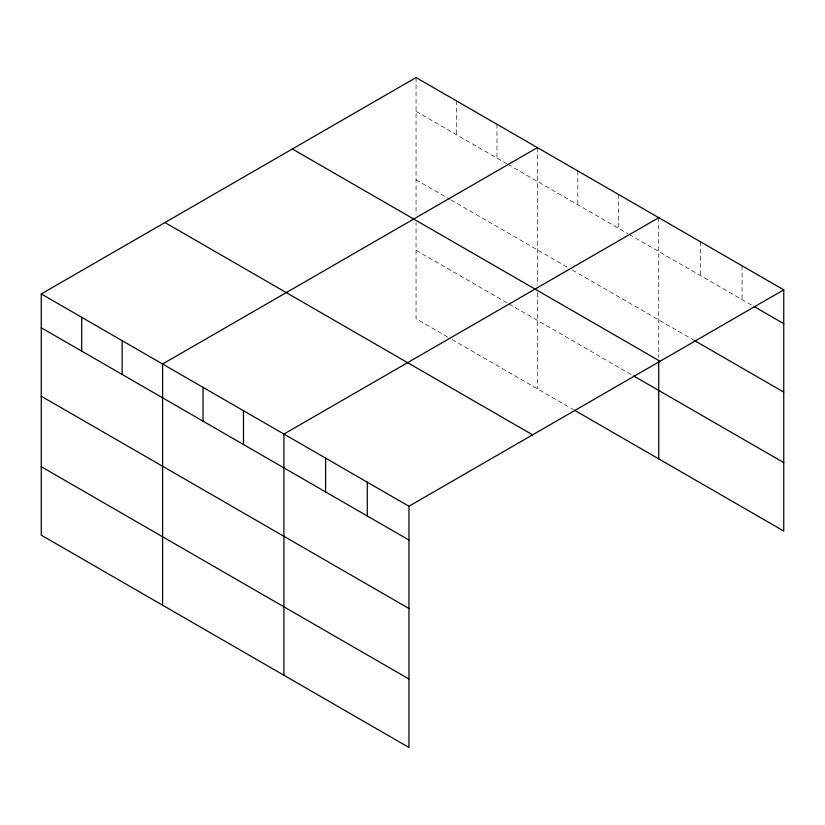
<?xml version="1.0" encoding="UTF-8"?>
<svg xmlns="http://www.w3.org/2000/svg" width="825" height="825" viewBox="0 0 825 825"><rect width="100%" height="100%" fill="white"/><g stroke="black" fill="none" stroke-linecap="round" stroke-linejoin="round"><path stroke-width="0.62" stroke-dasharray="4.12 3.09" d="M416.058 111.365L506.787 163.752M507.88 164.381L628.124 233.805M629.217 234.434L753.039 305.931M416.058 179.809L449.945 199.372M451.038 200.001L568.002 267.537M572.375 270.053L692.732 339.539M416.058 250.315L507.88 303.332M508.973 303.961L632.497 375.282M447.758 337.064L416.058 318.759L416.058 222.616M452.131 339.58L573.468 409.633M742.077 265.794L742.077 299.599M700.404 241.735L700.404 275.54M658.732 217.676L658.732 357.689M618.286 194.318L618.286 228.123M577.84 170.971L577.84 204.775M537.395 147.623L537.395 285.12M537.395 292.669L537.395 388.812M496.949 124.266L496.949 158.07M456.503 100.918L456.503 134.722M416.058 77.56L416.058 215.067"/><path stroke-width="1.24" d="M783.75 289.853L408.942 506.241L408.942 747.44L41.25 535.147L41.25 293.958L416.058 77.56L783.75 289.853L783.75 531.042L574.561 410.272M537.395 147.623L162.587 364.011L162.587 605.199M658.732 217.676L283.924 434.063L283.924 675.262M754.143 306.56L783.75 323.658M693.825 340.178L783.75 392.092M292.37 148.974L660.062 361.257M633.59 375.911L783.75 462.608M164.938 222.544L532.63 434.837M41.25 293.958L408.942 506.241M41.25 327.762L408.942 540.045M41.25 396.196L408.942 608.489M41.25 466.713L408.942 678.996M658.732 361.463L658.732 458.865M367.269 482.182L367.269 515.986M325.597 458.123L325.597 491.927M243.478 410.716L243.478 444.52M203.032 387.368L203.032 421.173M122.141 340.663L122.141 374.468M81.696 317.305L81.696 351.11"/></g></svg>
